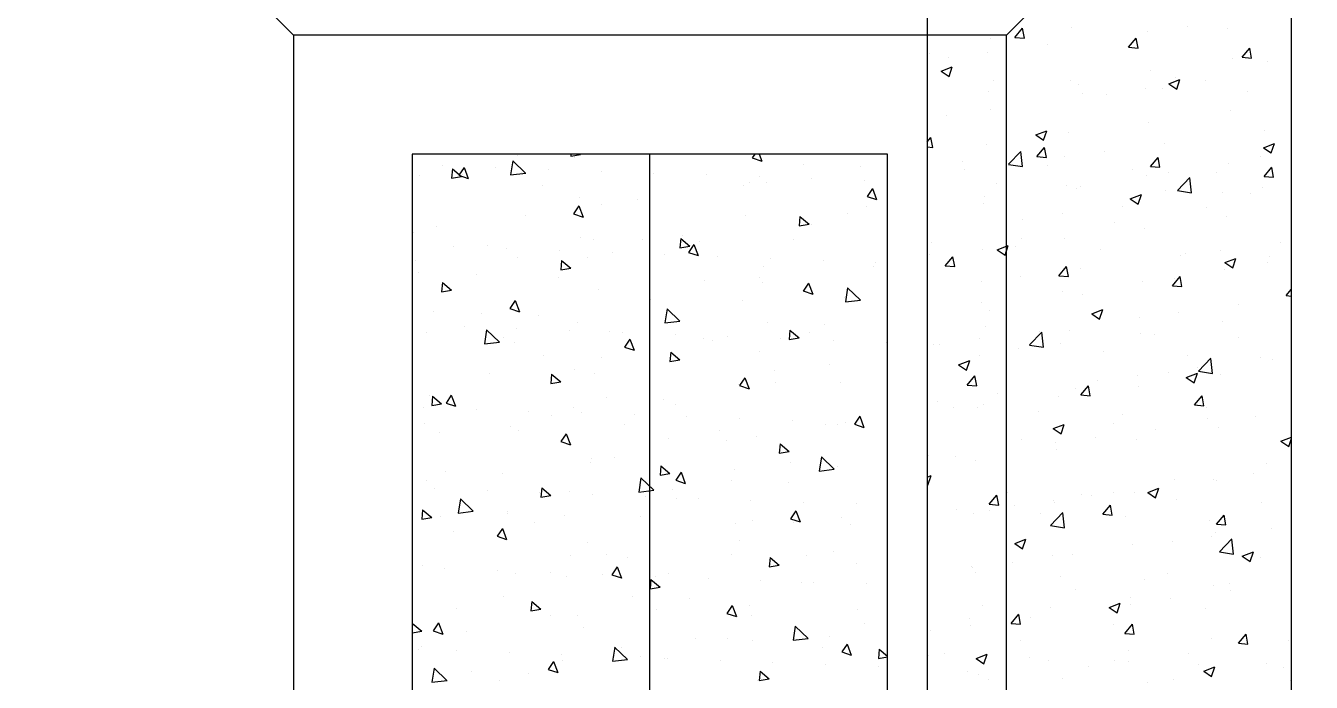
# Model space of a CAD drawing. Header units: millimetres. Extents: x 331487 to 517269, y 198509 to 399936.
# Drawn here: x 442335 to 443147, y 335705 to 336120 of the extents above; entities that cross this region are included whole.
import ezdxf

# ---------------------------------------------------------------- set-up
doc = ezdxf.new("R2010")
doc.units = ezdxf.units.MM
doc.header["$MEASUREMENT"] = 0
doc.layers.add('9th_Column', color=2, linetype='Continuous', lineweight=25)
doc.layers.add('COLUMN', color=6, linetype='Continuous')
doc.layers.add('FOOTING', color=5, linetype='Continuous')

msp = doc.modelspace()

# ---------------------------------------------------------------- linework, layer by layer
at = {"layer": '9th_Column'}
for p, q in [((442904.35, 338438.51), (442904.35, 332578.51)), ((443134.35, 332808.51), (443134.35, 338208.51))]:
    msp.add_line(p, q, dxfattribs=at)
at = {"layer": 'COLUMN', "color": 2, "linetype": 'Continuous'}
for p, q in [((443068.7, 336119.12), (443068.7, 336119.12)), ((442944.45, 336111.41), (442944.45, 336111.41)), ((442959.76, 336112.21), (442964.58, 336117.96)), ((442959.76, 336112.21), (442965.73, 336111.69)), ((442964.4, 336111.75), (442964.4, 336111.75)), ((442965.73, 336111.68), (442964.57, 336117.95)), ((442995.79, 336118.45), (442995.79, 336118.45)), ((443031.48, 336105.94), (443036.3, 336111.68)), ((443037.46, 336105.41), (443036.3, 336111.68)), ((443043.67, 336115.82), (443043.67, 336115.82)), ((443094.16, 336117.61), (443094.16, 336117.61)), ((442980.52, 336107.51), (442980.52, 336107.51)), ((443031.48, 336105.94), (443037.46, 336105.42)), ((443103.21, 336099.66), (443108.03, 336105.41)), ((443109.18, 336099.13), (443108.03, 336105.4)), ((442906.08, 336101.74), (442906.08, 336101.74)), ((442917.61, 336099.23), (442917.61, 336099.23)), ((442942.64, 336102.52), (442942.64, 336102.52)), ((443097.03, 336099.06), (443097.03, 336099.06)), ((443103.21, 336099.66), (443109.19, 336099.14)), ((443119.23, 336096.78), (443119.23, 336096.78)), ((442913.21, 336090.86), (442920.21, 336093.55)), ((442913.21, 336090.86), (442918.18, 336087.51)), ((442918.18, 336087.5), (442920.21, 336093.55)), ((443045.09, 336091.57), (443045.09, 336091.57)), ((443060.91, 336086.77), (443060.91, 336086.77)), ((442946.41, 336084.73), (442946.41, 336084.73)), ((442994.58, 336085.16), (442994.58, 336085.16)), ((442999.8, 336082.47), (442999.8, 336082.47)), ((443042.4, 336079.68), (443042.4, 336079.68)), ((443053.18, 336080.22), (443053.18, 336080.22)), ((443056.92, 336082.85), (443063.92, 336085.54)), ((443056.92, 336082.85), (443061.9, 336079.5)), ((443061.89, 336079.5), (443063.92, 336085.54)), ((443080.27, 336084.67), (443080.27, 336084.67)), ((442943.24, 336078.12), (442943.24, 336078.12)), ((443002.59, 336076.76), (443002.59, 336076.76)), ((443017.36, 336076.38), (443017.36, 336076.38)), ((443106.56, 336077.96), (443106.56, 336077.96)), ((442916.34, 336063.08), (442916.34, 336063.08)), ((442944.27, 336066.75), (442944.27, 336066.75)), ((442954.21, 336068.07), (442954.21, 336068.07)), ((443095.81, 336065.77), (443095.81, 336065.77)), ((443043.87, 336058.28), (443043.87, 336058.28)), ((442904.35, 336046.18), (442906.73, 336049.01)), ((442907.88, 336042.74), (442906.72, 336049.01)), ((442972.9, 336050.6), (442979.9, 336053.29)), ((442972.9, 336050.6), (442977.87, 336047.24)), ((442977.87, 336047.24), (442979.9, 336053.29)), ((442993.36, 336051.87), (442993.36, 336051.87)), ((443117.12, 336053.54), (443117.12, 336053.54)), ((442679.47, 336038.51), (442679.35, 336037.2)), ((442679.35, 336037.2), (442685.61, 336038.36)), ((442685.44, 336038.51), (442685.62, 336038.36)), ((442795.49, 336038.51), (442793.92, 336036.18)), ((442798.29, 336038.51), (442799.96, 336034.15)), ((442904.35, 336043.06), (442907.88, 336042.75)), ((442942.02, 336044.83), (442942.02, 336044.83)), ((442955.74, 336032.11), (442963.53, 336040.23)), ((442964.55, 336030.64), (442963.44, 336040.14)), ((442973.63, 336036.99), (442978.45, 336042.74)), ((442979.6, 336036.46), (442978.45, 336042.73)), ((443016.09, 336040.24), (443016.09, 336040.24)), ((443053.96, 336045.22), (443053.96, 336045.22)), ((443116.61, 336042.59), (443123.62, 336045.28)), ((443116.61, 336042.59), (443121.59, 336039.24)), ((443121.58, 336039.23), (443123.61, 336045.28)), ((442598.62, 336031.43), (442598.62, 336031.43)), ((442611.98, 336030.12), (442608.63, 336025.15)), ((442611.98, 336030.12), (442614.67, 336023.12)), ((442631.91, 336030.22), (442631.91, 336030.22)), ((442642.79, 336034.37), (442641.41, 336025.48)), ((442642.78, 336034.38), (442650.9, 336026.59)), ((442645.75, 336037.54), (442645.75, 336037.54)), ((442681.9, 336036.26), (442681.9, 336036.26)), ((442793.92, 336036.18), (442799.96, 336034.15)), ((442826.36, 336032.06), (442826.36, 336032.06)), ((442862.51, 336030.79), (442862.51, 336030.79)), ((442926.94, 336033.63), (442926.94, 336033.63)), ((442955.65, 336032.02), (442964.55, 336030.64)), ((442973.63, 336036.99), (442979.61, 336036.47)), ((442980.32, 336031.37), (442980.32, 336031.37)), ((442991.06, 336036.94), (442991.06, 336036.94)), ((443045.36, 336030.72), (443050.18, 336036.46)), ((443045.36, 336030.72), (443051.33, 336030.2)), ((443051.33, 336030.19), (443050.17, 336036.46)), ((443094.6, 336032.48), (443094.6, 336032.48)), ((443115.1, 336037.11), (443115.1, 336037.11)), ((443117.08, 336024.44), (443121.9, 336030.19)), ((443123.06, 336023.91), (443121.9, 336030.18)), ((442583.64, 336025), (442583.64, 336025)), ((442604.66, 336029.3), (442604.13, 336023.33)), ((442604.13, 336023.33), (442610.4, 336024.48)), ((442604.66, 336029.3), (442610.4, 336024.48)), ((442608.63, 336025.15), (442614.67, 336023.12)), ((442611.3, 336025.97), (442611.3, 336025.97)), ((442641.41, 336025.48), (442650.91, 336026.58)), ((442648.17, 336026.61), (442648.17, 336026.61)), ((442665.2, 336029), (442665.2, 336029)), ((442698.49, 336027.79), (442698.49, 336027.79)), ((442731.77, 336026.57), (442731.77, 336026.57)), ((442765.06, 336025.35), (442765.06, 336025.35)), ((442798.35, 336024.14), (442798.35, 336024.14)), ((442831.64, 336022.92), (442831.64, 336022.92)), ((442864.93, 336021.71), (442864.93, 336021.71)), ((442927.9, 336028.63), (442927.9, 336028.63)), ((443033.7, 336029.12), (443033.7, 336029.12)), ((443042.66, 336024.99), (443042.66, 336024.99)), ((443056.78, 336027.1), (443056.78, 336027.1)), ((443062.46, 336015.56), (443070.25, 336023.68)), ((443071.27, 336014.09), (443070.17, 336023.59)), ((443087.09, 336026.86), (443087.09, 336026.86)), ((443117.08, 336024.44), (443123.06, 336023.92)), ((442661.61, 336019.02), (442661.61, 336019.02)), ((442788.24, 336018.72), (442788.24, 336018.72)), ((442791.91, 336020.5), (442791.91, 336020.5)), ((442803.19, 336020.73), (442803.19, 336020.73)), ((442869.79, 336016.82), (442866.43, 336011.84)), ((442869.79, 336016.82), (442872.48, 336009.82)), ((442948.02, 336020.2), (442948.02, 336020.2)), ((442992.15, 336018.59), (442992.15, 336018.59)), ((442998.46, 336017.09), (442998.46, 336017.09)), ((443001.41, 336017.94), (443001.41, 336017.94)), ((443054.79, 336015.68), (443054.79, 336015.68)), ((443062.38, 336015.47), (443071.27, 336014.09)), ((443090.81, 336014.1), (443090.81, 336014.1)), ((443108.17, 336013.43), (443108.17, 336013.43)), ((443115.85, 336017.39), (443115.85, 336017.39)), ((442684.5, 336005.79), (442681.14, 336000.82)), ((442684.5, 336005.79), (442687.19, 335998.79)), ((442685.2, 336011.23), (442685.2, 336011.23)), ((442699, 336006.71), (442699, 336006.71)), ((442721.34, 336009.96), (442721.34, 336009.96)), ((442865.81, 336005.76), (442865.81, 336005.76)), ((442866.43, 336011.85), (442872.48, 336009.82)), ((442940.14, 336007.08), (442940.14, 336007.08)), ((442940.8, 336011.54), (442940.8, 336011.54)), ((443027.66, 336005.78), (443027.66, 336005.78)), ((443032.59, 336010.34), (443039.59, 336013.03)), ((443032.59, 336010.34), (443037.57, 336006.98)), ((443037.56, 336006.98), (443039.59, 336013.02)), ((442650.74, 335999.66), (442650.74, 335999.66)), ((442681.14, 336000.82), (442687.18, 335998.79)), ((442789.76, 335999.64), (442789.76, 335999.64)), ((442824.04, 335999.2), (442823.52, 335993.23)), ((442824.04, 335999.2), (442829.78, 335994.38)), ((442854.29, 336001.25), (442854.29, 336001.25)), ((442964.75, 335997.5), (442964.75, 335997.5)), ((442989.78, 336000.8), (442989.78, 336000.8)), ((443080.74, 336005.15), (443080.74, 336005.15)), ((443093.38, 335999.2), (443093.38, 335999.2)), ((442580.17, 335989.12), (442580.17, 335989.12)), ((442594.82, 335992.7), (442594.82, 335992.7)), ((442823.51, 335993.23), (442829.78, 335994.38)), ((442831.35, 335994.19), (442831.35, 335994.19)), ((443022.43, 335995.14), (443022.43, 335995.14)), ((443041.44, 335991.7), (443041.44, 335991.7)), ((442685.57, 335985.63), (442685.57, 335985.63)), ((442693.58, 335984.66), (442693.58, 335984.66)), ((442724.64, 335984.92), (442724.64, 335984.92)), ((442748.82, 335985.33), (442748.3, 335979.35)), ((442748.82, 335985.33), (442754.56, 335980.51)), ((442750.1, 335987.24), (442750.1, 335987.24)), ((442757.01, 335981.46), (442753.66, 335976.49)), ((442757.01, 335981.46), (442759.7, 335974.46)), ((442760.78, 335983.65), (442760.78, 335983.65)), ((442820.21, 335984.37), (442820.21, 335984.37)), ((442907.04, 335982.8), (442907.04, 335982.8)), ((442964.11, 335985.13), (442964.11, 335985.13)), ((442990.93, 335985.3), (442990.93, 335985.3)), ((443127.41, 335982.94), (443127.41, 335982.94)), ((442605.66, 335980.09), (442605.66, 335980.09)), ((442626.62, 335980.83), (442626.62, 335980.83)), ((442638.95, 335978.87), (442638.95, 335978.87)), ((442645.92, 335973.23), (442645.92, 335973.23)), ((442672.24, 335977.66), (442672.24, 335977.66)), ((442690.18, 335973.36), (442690.18, 335973.36)), ((442705.53, 335976.44), (442705.53, 335976.44)), ((442738.82, 335975.23), (442738.82, 335975.23)), ((442748.29, 335979.35), (442754.56, 335980.51)), ((442753.25, 335980.53), (442753.25, 335980.53)), ((442753.66, 335976.49), (442759.7, 335974.46)), ((442772.11, 335974.01), (442772.11, 335974.01)), ((442805.39, 335972.79), (442805.39, 335972.79)), ((442905.79, 335975.12), (442905.79, 335975.12)), ((442915.78, 335968.05), (442920.6, 335973.8)), ((442921.75, 335967.52), (442920.6, 335973.79)), ((442939.59, 335978.25), (442939.59, 335978.25)), ((442948.57, 335978.08), (442955.57, 335980.77)), ((442948.57, 335978.08), (442953.54, 335974.73)), ((442953.54, 335974.73), (442955.57, 335980.77)), ((442960.43, 335980.54), (442960.43, 335980.54)), ((443013.81, 335978.29), (443013.81, 335978.29)), ((443064.5, 335974.66), (443064.5, 335974.66)), ((443067.19, 335976.03), (443067.19, 335976.03)), ((443089.54, 335977.95), (443089.54, 335977.95)), ((443092.28, 335970.08), (443099.28, 335972.76)), ((443097.25, 335966.72), (443099.28, 335972.76)), ((443120.57, 335973.77), (443120.57, 335973.77)), ((442581.39, 335971.62), (442581.39, 335971.62)), ((442673.07, 335965.48), (442679.34, 335966.63)), ((442673.6, 335971.45), (442673.08, 335965.48)), ((442673.6, 335971.45), (442679.35, 335966.63)), ((442800.93, 335967.35), (442800.93, 335967.35)), ((442838.68, 335971.58), (442838.68, 335971.58)), ((442870.79, 335967.88), (442870.79, 335967.88)), ((442871.97, 335970.36), (442871.97, 335970.36)), ((442915.78, 335968.05), (442921.76, 335967.53)), ((442987.51, 335961.77), (442992.33, 335967.52)), ((442993.48, 335961.24), (442992.32, 335967.51)), ((443001.35, 335966.34), (443001.35, 335966.34)), ((443092.16, 335965.91), (443092.16, 335965.91)), ((443092.28, 335970.08), (443097.26, 335966.72)), ((443118.93, 335970.15), (443118.93, 335970.15)), ((442583.47, 335964.09), (442583.47, 335964.09)), ((442598.38, 335957.58), (442597.86, 335951.6)), ((442598.38, 335957.58), (442604.13, 335952.76)), ((442619.61, 335962.82), (442619.61, 335962.82)), ((442671.62, 335960.7), (442671.62, 335960.7)), ((442764.08, 335958.62), (442764.08, 335958.62)), ((442798.25, 335960.41), (442798.25, 335960.41)), ((442800.22, 335957.34), (442800.22, 335957.34)), ((442829.53, 335957.13), (442826.17, 335952.15)), ((442829.53, 335957.13), (442832.22, 335950.13)), ((442938.44, 335958.06), (442938.44, 335958.06)), ((442963.48, 335961.36), (442963.48, 335961.36)), ((442987.51, 335961.77), (442993.48, 335961.25)), ((443040.23, 335958.41), (443040.23, 335958.41)), ((443059.23, 335955.5), (443064.05, 335961.24)), ((443060.62, 335960.14), (443060.62, 335960.14)), ((443065.21, 335954.97), (443064.05, 335961.24)), ((442597.85, 335951.6), (442604.12, 335952.76)), ((442696.75, 335953.33), (442696.75, 335953.33)), ((442826.17, 335952.16), (442832.21, 335950.13)), ((442854.16, 335954.16), (442852.78, 335945.27)), ((442854.16, 335954.17), (442862.27, 335946.38)), ((442989.71, 335952.01), (442989.71, 335952.01)), ((443002.3, 335950.13), (443002.3, 335950.13)), ((443059.23, 335955.5), (443065.21, 335954.98)), ((443130.96, 335949.22), (443134.35, 335953.26)), ((443130.96, 335949.22), (443134.35, 335948.93)), ((442644.24, 335946.1), (442640.88, 335941.13)), ((442640.88, 335941.13), (442646.92, 335939.1)), ((442644.24, 335946.1), (442646.92, 335939.1)), ((442729.62, 335947.05), (442729.62, 335947.05)), ((442740.2, 335940.9), (442738.82, 335932.01)), ((442740.19, 335940.91), (442748.31, 335933.12)), ((442787.5, 335946.26), (442787.5, 335946.26)), ((442852.03, 335947.87), (442852.03, 335947.87)), ((442852.78, 335945.27), (442862.28, 335946.37)), ((442938.37, 335944.97), (442938.37, 335944.97)), ((443008.26, 335937.82), (443015.26, 335940.51)), ((443013.23, 335934.47), (443015.26, 335940.51)), ((443101.1, 335943.5), (443101.1, 335943.5)), ((442592.56, 335939.32), (442592.56, 335939.32)), ((442622.91, 335937.78), (442622.91, 335937.78)), ((442659.06, 335936.51), (442659.06, 335936.51)), ((442683.32, 335932.25), (442683.32, 335932.25)), ((442738.82, 335932.01), (442748.32, 335933.12)), ((442747.85, 335933.86), (442747.85, 335933.86)), ((442803.52, 335932.31), (442803.52, 335932.31)), ((442943.98, 335940.12), (442943.98, 335940.12)), ((443008.26, 335937.82), (443013.23, 335934.47)), ((443038.2, 335935.21), (443038.2, 335935.21)), ((443063.23, 335938.51), (443063.23, 335938.51)), ((443090.95, 335932.62), (443090.95, 335932.62)), ((442588.45, 335926.21), (442588.45, 335926.21)), ((442612.06, 335929.58), (442612.06, 335929.58)), ((442626.24, 335927.65), (442624.86, 335918.75)), ((442626.23, 335927.66), (442634.35, 335919.87)), ((442645.35, 335928.36), (442645.35, 335928.36)), ((442678.64, 335927.15), (442678.64, 335927.15)), ((442703.59, 335926.34), (442703.59, 335926.34)), ((442711.93, 335925.93), (442711.93, 335925.93)), ((442745.22, 335924.72), (442745.22, 335924.72)), ((442817.76, 335927.48), (442817.24, 335921.5)), ((442817.76, 335927.48), (442823.51, 335922.66)), ((442830.22, 335926.05), (442830.22, 335926.05)), ((442839.66, 335931.04), (442839.66, 335931.04)), ((442940.95, 335929.44), (442940.95, 335929.44)), ((442969, 335918.15), (442976.79, 335926.26)), ((442975.04, 335926.9), (442975.04, 335926.9)), ((442977.8, 335916.68), (442976.7, 335926.18)), ((442994.34, 335927.19), (442994.34, 335927.19)), ((443039.01, 335925.12), (443039.01, 335925.12)), ((443047.72, 335924.93), (443047.72, 335924.93)), ((442624.86, 335918.75), (442634.35, 335919.86)), ((442636.63, 335922.51), (442636.63, 335922.51)), ((442643.66, 335919.85), (442643.66, 335919.85)), ((442713.39, 335916.8), (442719.44, 335914.77)), ((442716.75, 335921.77), (442713.4, 335916.79)), ((442716.75, 335921.77), (442719.44, 335914.77)), ((442763.26, 335922.22), (442763.26, 335922.22)), ((442769.06, 335920.74), (442769.06, 335920.74)), ((442778.51, 335923.5), (442778.51, 335923.5)), ((442811.8, 335922.28), (442811.8, 335922.28)), ((442817.23, 335921.5), (442823.5, 335922.66)), ((442845.09, 335921.07), (442845.09, 335921.07)), ((442878.38, 335919.85), (442878.38, 335919.85)), ((442908.66, 335918.26), (442908.66, 335918.26)), ((442912.14, 335918.62), (442912.14, 335918.62)), ((442937.17, 335921.91), (442937.17, 335921.91)), ((442962.04, 335916.01), (442962.04, 335916.01)), ((442968.91, 335918.06), (442977.81, 335916.68)), ((442988.5, 335918.72), (442988.5, 335918.72)), ((443101.1, 335922.68), (443101.1, 335922.68)), ((442662.35, 335911.47), (442662.35, 335911.47)), ((442698.5, 335910.2), (442698.5, 335910.2)), ((442742.54, 335913.6), (442742.02, 335907.62)), ((442742.02, 335907.63), (442748.28, 335908.78)), ((442742.54, 335913.6), (442748.29, 335908.78)), ((442798.68, 335913.96), (442798.68, 335913.96)), ((442924.24, 335905.57), (442931.24, 335908.26)), ((442929.21, 335902.21), (442931.23, 335908.26)), ((442937.16, 335911.68), (442937.16, 335911.68)), ((443015.42, 335913.75), (443015.42, 335913.75)), ((443068.8, 335911.5), (443068.8, 335911.5)), ((443075.72, 335901.59), (443083.51, 335909.71)), ((443084.53, 335900.13), (443083.42, 335909.62)), ((443114.81, 335910.48), (443114.81, 335910.48)), ((443122.18, 335909.24), (443122.18, 335909.24)), ((442627.9, 335899.91), (442627.9, 335899.91)), ((442667.32, 335899.73), (442666.8, 335893.75)), ((442667.32, 335899.73), (442673.07, 335894.91)), ((442681.63, 335902.38), (442681.63, 335902.38)), ((442694.49, 335899.95), (442694.49, 335899.95)), ((442808.26, 335902.09), (442808.26, 335902.09)), ((442842.96, 335906), (442842.96, 335906)), ((442879.11, 335904.73), (442879.11, 335904.73)), ((442924.24, 335905.57), (442929.21, 335902.21)), ((443056.49, 335900.47), (443056.49, 335900.47)), ((443067.95, 335897.56), (443074.95, 335900.25)), ((443072.92, 335894.2), (443074.95, 335900.25)), ((443074.8, 335904.06), (443074.8, 335904.06)), ((443075.64, 335901.5), (443084.53, 335900.13)), ((442666.8, 335893.75), (442673.06, 335894.91)), ((442785.25, 335892.88), (442785.25, 335892.88)), ((442789.27, 335897.44), (442785.91, 335892.46)), ((442785.91, 335892.47), (442791.95, 335890.44)), ((442789.27, 335897.44), (442791.95, 335890.44)), ((442808.51, 335894.44), (442808.51, 335894.44)), ((442849.78, 335894.49), (442849.78, 335894.49)), ((442929.66, 335892.83), (442934.48, 335898.58)), ((442929.66, 335892.83), (442935.63, 335892.31)), ((442935.63, 335892.3), (442934.47, 335898.57)), ((443001.38, 335886.56), (443006.2, 335892.3)), ((443007.35, 335886.02), (443006.2, 335892.29)), ((443011.89, 335895.77), (443011.89, 335895.77)), ((443036.92, 335899.07), (443036.92, 335899.07)), ((443037.79, 335891.83), (443037.79, 335891.83)), ((443067.95, 335897.56), (443072.92, 335894.21)), ((443089.73, 335899.33), (443089.73, 335899.33)), ((442590.31, 335885.94), (442590.31, 335885.94)), ((442592.11, 335885.85), (442591.58, 335879.87)), ((442592.11, 335885.85), (442597.85, 335881.03)), ((442603.97, 335886.41), (442600.62, 335881.44)), ((442603.97, 335886.41), (442606.66, 335879.41)), ((442701.79, 335885.17), (442701.79, 335885.17)), ((442737.94, 335883.89), (442737.94, 335883.89)), ((442948.74, 335887.46), (442948.74, 335887.46)), ((442987.28, 335885.43), (442987.28, 335885.43)), ((442998.17, 335890.46), (442998.17, 335890.46)), ((443001.38, 335886.56), (443007.36, 335886.03)), ((443073.11, 335880.28), (443077.93, 335886.03)), ((443079.08, 335879.75), (443077.92, 335886.02)), ((442586.27, 335878.86), (442586.27, 335878.86)), ((442591.58, 335879.88), (442597.84, 335881.03)), ((442600.62, 335881.44), (442606.66, 335879.41)), ((442619.56, 335877.64), (442619.56, 335877.64)), ((442652.85, 335876.43), (442652.85, 335876.43)), ((442681.06, 335878.87), (442681.06, 335878.87)), ((442745.59, 335880.48), (442745.59, 335880.48)), ((442910.86, 335882.47), (442910.86, 335882.47)), ((442921.06, 335878.61), (442921.06, 335878.61)), ((442935.94, 335878.39), (442935.94, 335878.39)), ((442939.85, 335880.45), (442939.85, 335880.45)), ((442974.44, 335876.36), (442974.44, 335876.36)), ((443073.11, 335880.28), (443079.08, 335879.76)), ((443080.45, 335878.52), (443080.45, 335878.52)), ((442586.97, 335868.32), (442586.97, 335868.32)), ((442667.34, 335873.6), (442667.34, 335873.6)), ((442686.14, 335875.21), (442686.14, 335875.21)), ((442713.6, 335868.03), (442713.6, 335868.03)), ((442719.43, 335873.99), (442719.43, 335873.99)), ((442752.72, 335872.78), (442752.72, 335872.78)), ((442786, 335871.56), (442786, 335871.56)), ((442819.29, 335870.35), (442819.29, 335870.35)), ((442840.23, 335867.73), (442840.23, 335867.73)), ((442847.95, 335868.13), (442847.95, 335868.13)), ((442852.58, 335869.13), (442852.58, 335869.13)), ((442858.42, 335868.13), (442864.47, 335866.11)), ((442861.78, 335873.11), (442858.43, 335868.13)), ((442861.78, 335873.11), (442864.47, 335866.1)), ((442983.93, 335865.31), (442990.93, 335868)), ((442988.9, 335861.95), (442990.93, 335867.99)), ((443022.13, 335868.51), (443022.13, 335868.51)), ((443027.82, 335874.1), (443027.82, 335874.1)), ((443081.2, 335871.84), (443081.2, 335871.84)), ((443111.65, 335872.93), (443111.65, 335872.93)), ((442596.77, 335863.06), (442596.77, 335863.06)), ((442641.41, 335866.46), (442641.41, 335866.46)), ((442646.64, 335864.19), (442646.64, 335864.19)), ((442676.49, 335862.08), (442673.13, 335857.1)), ((442676.49, 335862.08), (442679.18, 335855.08)), ((442773.27, 335863.9), (442773.27, 335863.9)), ((442796.42, 335860.58), (442796.42, 335860.58)), ((442983.93, 335865.31), (442988.9, 335861.95)), ((443010.62, 335859.63), (443010.62, 335859.63)), ((443048.49, 335864.61), (443048.49, 335864.61)), ((443088.52, 335866.04), (443088.52, 335866.04)), ((443127.64, 335857.3), (443134.35, 335859.87)), ((443132.61, 335853.94), (443134.35, 335859.12)), ((442673.13, 335857.11), (442679.18, 335855.08)), ((442741.23, 335858.86), (442741.23, 335858.86)), ((442777.38, 335857.59), (442777.38, 335857.59)), ((442811.49, 335855.75), (442810.96, 335849.77)), ((442811.49, 335855.75), (442817.23, 335850.93)), ((442963.81, 335858.5), (442963.81, 335858.5)), ((442985.58, 335856.33), (442985.58, 335856.33)), ((442986.07, 335852.14), (442986.07, 335852.14)), ((443036.58, 335858.54), (443036.58, 335858.54)), ((443127.64, 335857.3), (443132.62, 335853.94)), ((442691.64, 335844.06), (442691.64, 335844.06)), ((442692.24, 335846.57), (442692.24, 335846.57)), ((442706.78, 335847.29), (442706.78, 335847.29)), ((442810.96, 335849.78), (442817.23, 335850.93)), ((442818.27, 335843.77), (442818.27, 335843.77)), ((442837.61, 335847.44), (442836.23, 335838.54)), ((442837.6, 335847.45), (442845.72, 335839.66)), ((442905.49, 335848.49), (442905.49, 335848.49)), ((442922.43, 335848.02), (442922.43, 335848.02)), ((442934.72, 335845.1), (442934.72, 335845.1)), ((443118.64, 335843.52), (443118.64, 335843.52)), ((442600.06, 335838.03), (442600.06, 335838.03)), ((442636.21, 335836.75), (442636.21, 335836.75)), ((442735.74, 335835.9), (442742.01, 335837.06)), ((442736.27, 335841.88), (442735.75, 335835.9)), ((442736.27, 335841.88), (442742.01, 335837.06)), ((442749, 335837.75), (442745.65, 335832.77)), ((442749, 335837.75), (442751.69, 335830.75)), ((442782.99, 335839.5), (442782.99, 335839.5)), ((442836.23, 335838.54), (442845.73, 335839.65)), ((442847.52, 335841.11), (442847.52, 335841.11)), ((442904.35, 335834.76), (442906.91, 335835.74)), ((442904.88, 335829.7), (442906.9, 335835.74)), ((443110.37, 335836.78), (443110.37, 335836.78)), ((442588.05, 335832.55), (442588.05, 335832.55)), ((442593.31, 335827.51), (442593.31, 335827.51)), ((442661.05, 335828), (442660.53, 335822.02)), ((442661.05, 335828), (442666.79, 335823.18)), ((442723.65, 335834.18), (442722.27, 335825.29)), ((442723.64, 335834.19), (442731.76, 335826.4)), ((442743.34, 335827.09), (442743.34, 335827.09)), ((442745.65, 335832.78), (442751.69, 335830.75)), ((442780.67, 335832.55), (442780.67, 335832.55)), ((442816.82, 335831.28), (442816.82, 335831.28)), ((442904.35, 335830.06), (442904.88, 335829.7)), ((443043.62, 335825.05), (443050.62, 335827.73)), ((443048.59, 335821.69), (443050.62, 335827.73)), ((443060.32, 335833.51), (443060.32, 335833.51)), ((443085.34, 335833.49), (443085.34, 335833.49)), ((443087.3, 335832.75), (443087.3, 335832.75)), ((442609.68, 335820.92), (442608.31, 335812.03)), ((442609.68, 335820.93), (442617.79, 335813.14)), ((442626.6, 335826.3), (442626.6, 335826.3)), ((442659.89, 335825.08), (442659.89, 335825.08)), ((442660.52, 335822.03), (442666.79, 335823.18)), ((442678.8, 335825.48), (442678.8, 335825.48)), ((442693.18, 335823.87), (442693.18, 335823.87)), ((442722.27, 335825.29), (442731.77, 335826.39)), ((442726.47, 335822.65), (442726.47, 335822.65)), ((442746.22, 335820.99), (442746.22, 335820.99)), ((442759.76, 335821.43), (442759.76, 335821.43)), ((442793.05, 335820.22), (442793.05, 335820.22)), ((442826.34, 335819), (442826.34, 335819)), ((442943.53, 335817.61), (442948.35, 335823.36)), ((442949.5, 335817.08), (442948.35, 335823.35)), ((442954.97, 335825.26), (442954.97, 335825.26)), ((442984.31, 335820.19), (442984.31, 335820.19)), ((442984.85, 335818.85), (442984.85, 335818.85)), ((443002, 335823.5), (443002, 335823.5)), ((443008.35, 335823), (443008.35, 335823)), ((443022.18, 335825.17), (443022.18, 335825.17)), ((443035.36, 335825.25), (443035.36, 335825.25)), ((443043.62, 335825.05), (443048.59, 335821.69)), ((443061.73, 335820.74), (443061.73, 335820.74)), ((442585.83, 335814.13), (442585.31, 335808.15)), ((442585.83, 335814.13), (442591.58, 335809.31)), ((442608.31, 335812.03), (442617.8, 335813.13)), ((442639.15, 335813.08), (442639.15, 335813.08)), ((442639.51, 335811.72), (442639.51, 335811.72)), ((442675.65, 335810.45), (442675.65, 335810.45)), ((442821.52, 335813.42), (442818.16, 335808.44)), ((442821.52, 335813.42), (442824.21, 335806.41)), ((442859.62, 335817.79), (442859.62, 335817.79)), ((442922.67, 335814.08), (442922.67, 335814.08)), ((442933.51, 335811.81), (442933.51, 335811.81)), ((442943.53, 335817.61), (442949.51, 335817.09)), ((442943.68, 335813.49), (442943.68, 335813.49)), ((442959.28, 335816.89), (442959.28, 335816.89)), ((442976.05, 335811.82), (442976.05, 335811.82)), ((442982.26, 335804.18), (442990.04, 335812.3)), ((442991.06, 335802.72), (442989.96, 335812.21)), ((443015.26, 335811.34), (443020.08, 335817.08)), ((443015.26, 335811.34), (443021.23, 335810.81)), ((443021.23, 335810.81), (443020.07, 335817.07)), ((443086.98, 335805.06), (443091.8, 335810.81)), ((443092.96, 335804.53), (443091.8, 335810.8)), ((443115.11, 335818.49), (443115.11, 335818.49)), ((442585.3, 335808.15), (442591.57, 335809.31)), ((442596.98, 335810), (442596.98, 335810)), ((442636.23, 335802.39), (442632.87, 335797.41)), ((442636.23, 335802.39), (442638.91, 335795.39)), ((442656.65, 335805.87), (442656.65, 335805.87)), ((442723.61, 335809.71), (442723.61, 335809.71)), ((442783.28, 335805.58), (442783.28, 335805.58)), ((442794.17, 335807.2), (442794.17, 335807.2)), ((442818.16, 335808.44), (442824.21, 335806.42)), ((442820.12, 335806.25), (442820.12, 335806.25)), ((442850.24, 335809.41), (442850.24, 335809.41)), ((442856.26, 335804.97), (442856.26, 335804.97)), ((442982.17, 335804.09), (442991.06, 335802.71)), ((443029.43, 335809.57), (443029.43, 335809.57)), ((443082.82, 335807.31), (443082.82, 335807.31)), ((443086.98, 335805.06), (443092.96, 335804.54)), ((443121.94, 335802.33), (443121.94, 335802.33)), ((442605.05, 335800.15), (442605.05, 335800.15)), ((442632.87, 335797.42), (442638.91, 335795.39)), ((442785.66, 335794.68), (442785.66, 335794.68)), ((442959.6, 335792.79), (442966.6, 335795.48)), ((442964.57, 335789.44), (442966.59, 335795.48)), ((443084.07, 335797.34), (443084.07, 335797.34)), ((443086.08, 335799.46), (443086.08, 335799.46)), ((443088.98, 335787.63), (443096.77, 335795.75)), ((443097.79, 335786.16), (443096.68, 335795.66)), ((442689.98, 335793.19), (442689.98, 335793.19)), ((442780.74, 335786.11), (442780.74, 335786.11)), ((442845.27, 335787.73), (442845.27, 335787.73)), ((442959.6, 335792.79), (442964.57, 335789.44)), ((443034.15, 335791.96), (443034.15, 335791.96)), ((443059.03, 335794.05), (443059.03, 335794.05)), ((443088.89, 335787.54), (443097.79, 335786.16)), ((443103.31, 335784.78), (443110.31, 335787.47)), ((443108.28, 335781.43), (443110.31, 335787.47)), ((442585.8, 335779.17), (442585.8, 335779.17)), ((442678.95, 335785.41), (442678.95, 335785.41)), ((442701.65, 335785.75), (442701.65, 335785.75)), ((442708.74, 335778.06), (442705.39, 335773.08)), ((442708.74, 335778.06), (442711.43, 335771.05)), ((442715.09, 335784.14), (442715.09, 335784.14)), ((442804.68, 335778.05), (442810.95, 335779.21)), ((442805.21, 335784.03), (442804.69, 335778.05)), ((442805.21, 335784.03), (442810.96, 335779.2)), ((442828.28, 335785.45), (442828.28, 335785.45)), ((442859.56, 335779.94), (442859.56, 335779.94)), ((442932.29, 335778.52), (442932.29, 335778.52)), ((442958, 335780.75), (442958, 335780.75)), ((442983.63, 335785.56), (442983.63, 335785.56)), ((442995.88, 335785.73), (442995.88, 335785.73)), ((443103.31, 335784.78), (443108.28, 335781.43)), ((443114.51, 335783.86), (443114.51, 335783.86)), ((442599.71, 335777), (442599.71, 335777)), ((442633, 335775.79), (442633, 335775.79)), ((442644.49, 335773.85), (442644.49, 335773.85)), ((442666.29, 335774.57), (442666.29, 335774.57)), ((442676.55, 335772.1), (442676.55, 335772.1)), ((442699.58, 335773.36), (442699.58, 335773.36)), ((442705.39, 335773.08), (442711.43, 335771.06)), ((442729.99, 335770.15), (442729.47, 335764.17)), ((442729.99, 335770.15), (442735.74, 335765.33)), ((442732.87, 335772.14), (442732.87, 335772.14)), ((442741.08, 335773.71), (442741.08, 335773.71)), ((442766.16, 335770.92), (442766.16, 335770.92)), ((442932.97, 335777.45), (442932.97, 335777.45)), ((442935.07, 335774.43), (442935.07, 335774.43)), ((442988.45, 335772.17), (442988.45, 335772.17)), ((443041.84, 335769.91), (443041.84, 335769.91)), ((443056.19, 335773.85), (443056.19, 335773.85)), ((442729.46, 335764.17), (442735.73, 335765.33)), ((442799.45, 335769.71), (442799.45, 335769.71)), ((442825.1, 335768.37), (442825.1, 335768.37)), ((442832.74, 335768.49), (442832.74, 335768.49)), ((442866.03, 335767.28), (442866.03, 335767.28)), ((442997.87, 335763.83), (442997.87, 335763.83)), ((443084.87, 335766.17), (443084.87, 335766.17)), ((443095.22, 335767.66), (443095.22, 335767.66)), ((443095.63, 335762.89), (443095.63, 335762.89)), ((442636.9, 335759.7), (442636.9, 335759.7)), ((442654.77, 335756.27), (442654.25, 335750.3)), ((442654.77, 335756.28), (442660.52, 335751.45)), ((442718.39, 335759.11), (442718.39, 335759.11)), ((442754.53, 335757.83), (442754.53, 335757.83)), ((442781.26, 335753.72), (442777.9, 335748.75)), ((442781.26, 335753.72), (442783.94, 335746.72)), ((442791.91, 335753.82), (442791.91, 335753.82)), ((442939.56, 335753.82), (442939.56, 335753.82)), ((443019.29, 335752.53), (443026.29, 335755.22)), ((443024.26, 335749.17), (443026.28, 335755.22)), ((443032.73, 335754.61), (443032.73, 335754.61)), ((443032.93, 335758.67), (443032.93, 335758.67)), ((443057.76, 335757.9), (443057.76, 335757.9)), ((442606.99, 335751.68), (442606.99, 335751.68)), ((442654.25, 335750.3), (442660.51, 335751.46)), ((442666.66, 335747.55), (442666.66, 335747.55)), ((442683.93, 335747.54), (442683.93, 335747.54)), ((442733.62, 335751.39), (442733.62, 335751.39)), ((442777.9, 335748.75), (442783.94, 335746.73)), ((442793.29, 335747.26), (442793.29, 335747.26)), ((442860.25, 335751.09), (442860.25, 335751.09)), ((442957.41, 335742.39), (442962.23, 335748.14)), ((442963.38, 335741.86), (442962.22, 335748.13)), ((442969.57, 335746.29), (442969.57, 335746.29)), ((442982.42, 335752.27), (442982.42, 335752.27)), ((443019.29, 335752.53), (443024.26, 335749.18)), ((443080.15, 335751.89), (443080.15, 335751.89)), ((442579.55, 335742.4), (442579.35, 335740.04)), ((442579.35, 335736.48), (442585.29, 335737.58)), ((442579.55, 335742.4), (442585.3, 335737.58)), ((442595.97, 335742.7), (442592.61, 335737.72)), ((442592.61, 335737.73), (442598.65, 335735.7)), ((442595.97, 335742.7), (442598.65, 335735.7)), ((442687.73, 335739.8), (442687.73, 335739.8)), ((442821.06, 335740.71), (442819.68, 335731.82)), ((442821.05, 335740.72), (442829.17, 335732.93)), ((442864.54, 335742.07), (442864.54, 335742.07)), ((442906.66, 335738.01), (442906.66, 335738.01)), ((442931.08, 335745.23), (442931.08, 335745.23)), ((442931.7, 335741.3), (442931.7, 335741.3)), ((442957.41, 335742.39), (442963.38, 335741.87)), ((443021.84, 335741.88), (443021.84, 335741.88)), ((443029.13, 335736.12), (443033.95, 335741.86)), ((443035.11, 335735.59), (443033.95, 335741.85)), ((442613.37, 335737), (442613.37, 335737)), ((442757.83, 335732.8), (442757.83, 335732.8)), ((442778.48, 335732.73), (442778.48, 335732.73)), ((442793.98, 335731.53), (442793.98, 335731.53)), ((442819.68, 335731.82), (442829.18, 335732.93)), ((442843.01, 335734.34), (442843.01, 335734.34)), ((442853.77, 335729.39), (442850.42, 335724.42)), ((442853.77, 335729.39), (442856.46, 335722.39)), ((442963.52, 335731.87), (442963.52, 335731.87)), ((443029.13, 335736.12), (443035.11, 335735.59)), ((443083.65, 335732.88), (443083.65, 335732.88)), ((443100.86, 335729.84), (443105.68, 335735.59)), ((443100.86, 335729.84), (443106.83, 335729.32)), ((443106.83, 335729.31), (443105.67, 335735.58)), ((443132.48, 335731.76), (443132.48, 335731.76)), ((442583.54, 335725.79), (442583.54, 335725.79)), ((442585.04, 335727.72), (442585.04, 335727.72)), ((442607.21, 335725.06), (442607.21, 335725.06)), ((442640.5, 335723.85), (442640.5, 335723.85)), ((442673.79, 335722.63), (442673.79, 335722.63)), ((442707.1, 335727.46), (442705.72, 335718.56)), ((442707.08, 335721.42), (442707.08, 335721.42)), ((442707.09, 335727.47), (442715.21, 335719.68)), ((442711.67, 335727.43), (442711.67, 335727.43)), ((442723.37, 335721.23), (442723.37, 335721.23)), ((442838.29, 335727.13), (442838.29, 335727.13)), ((442850.42, 335724.42), (442856.46, 335722.39)), ((442874.16, 335726.17), (442873.63, 335720.2)), ((442873.63, 335720.2), (442879.35, 335721.25)), ((442874.16, 335726.17), (442879.35, 335721.82)), ((442905.2, 335721.86), (442905.2, 335721.86)), ((442915.6, 335723.33), (442915.6, 335723.33)), ((442935.26, 335720.28), (442942.27, 335722.97)), ((442940.23, 335716.92), (442942.26, 335722.96)), ((443031.71, 335725.38), (443031.71, 335725.38)), ((443069.33, 335723.45), (443069.33, 335723.45)), ((442593.13, 335714.2), (442591.75, 335705.3)), ((442593.12, 335714.21), (442601.24, 335706.42)), ((442668.48, 335718.37), (442665.12, 335713.39)), ((442665.12, 335713.39), (442671.17, 335711.37)), ((442668.48, 335718.37), (442671.17, 335711.36)), ((442674.29, 335718.72), (442674.29, 335718.72)), ((442705.72, 335718.56), (442715.21, 335719.67)), ((442738.83, 335720.33), (442738.83, 335720.33)), ((442740.37, 335720.2), (442740.37, 335720.2)), ((442773.66, 335718.98), (442773.66, 335718.98)), ((442806.95, 335717.77), (442806.95, 335717.77)), ((442840.23, 335716.55), (442840.23, 335716.55)), ((442873.52, 335715.34), (442873.52, 335715.34)), ((442935.27, 335720.28), (442940.24, 335716.92)), ((442968.98, 335721.07), (442968.98, 335721.07)), ((442981.2, 335718.98), (442981.2, 335718.98)), ((443006.42, 335715.16), (443006.42, 335715.16)), ((443022.36, 335718.81), (443022.36, 335718.81)), ((443031.45, 335718.46), (443031.45, 335718.46)), ((443075.74, 335716.56), (443075.74, 335716.56)), ((443078.98, 335712.27), (443085.98, 335714.96)), ((443083.95, 335708.91), (443085.97, 335714.95)), ((443118.34, 335716.89), (443118.34, 335716.89)), ((443129.13, 335714.3), (443129.13, 335714.3)), ((442591.75, 335705.3), (442601.25, 335706.41)), ((442616.66, 335711.96), (442616.66, 335711.96)), ((442634.64, 335706.32), (442634.64, 335706.32)), ((442652.81, 335710.69), (442652.81, 335710.69)), ((442797.27, 335706.49), (442797.27, 335706.49)), ((442798.94, 335712.3), (442798.41, 335706.32)), ((442798.41, 335706.32), (442804.68, 335707.48)), ((442798.94, 335712.3), (442804.68, 335707.48)), ((442929.86, 335711.94), (442929.86, 335711.94)), ((442936.68, 335709.89), (442936.68, 335709.89)), ((442943.26, 335706.85), (442943.26, 335706.85)), ((442990.06, 335707.64), (442990.06, 335707.64)), ((443043.45, 335705.38), (443043.45, 335705.38)), ((443060.03, 335706.88), (443060.03, 335706.88)), ((443078.98, 335712.27), (443083.95, 335708.91)), ((443133.78, 335706.63), (443133.78, 335706.63))]:
    msp.add_line(p, q, dxfattribs=at)
at = {"layer": 'COLUMN'}
for p, q in [((442504.35, 336113.51), (442504.35, 334763.51)), ((442954.35, 336113.51), (442504.35, 336113.51)), ((442954.35, 334763.51), (442954.35, 336113.51)), ((442579.35, 336038.51), (442579.35, 334838.51)), ((442879.35, 336038.51), (442579.35, 336038.51)), ((442879.35, 334838.51), (442879.35, 336038.51))]:
    msp.add_line(p, q, dxfattribs=at)
at = {"layer": 'FOOTING'}
for p, q in [((442504.35, 336113.51), (441279.35, 337338.51)), ((442954.35, 336113.51), (444179.35, 337338.51)), ((442504.35, 336113.51), (442504.35, 334763.51)), ((442954.35, 336113.51), (442504.35, 336113.51)), ((442954.35, 334763.51), (442954.35, 336113.51)), ((442729.35, 334838.51), (442729.35, 336038.51))]:
    msp.add_line(p, q, dxfattribs=at)

doc.saveas('drawing.dxf')
